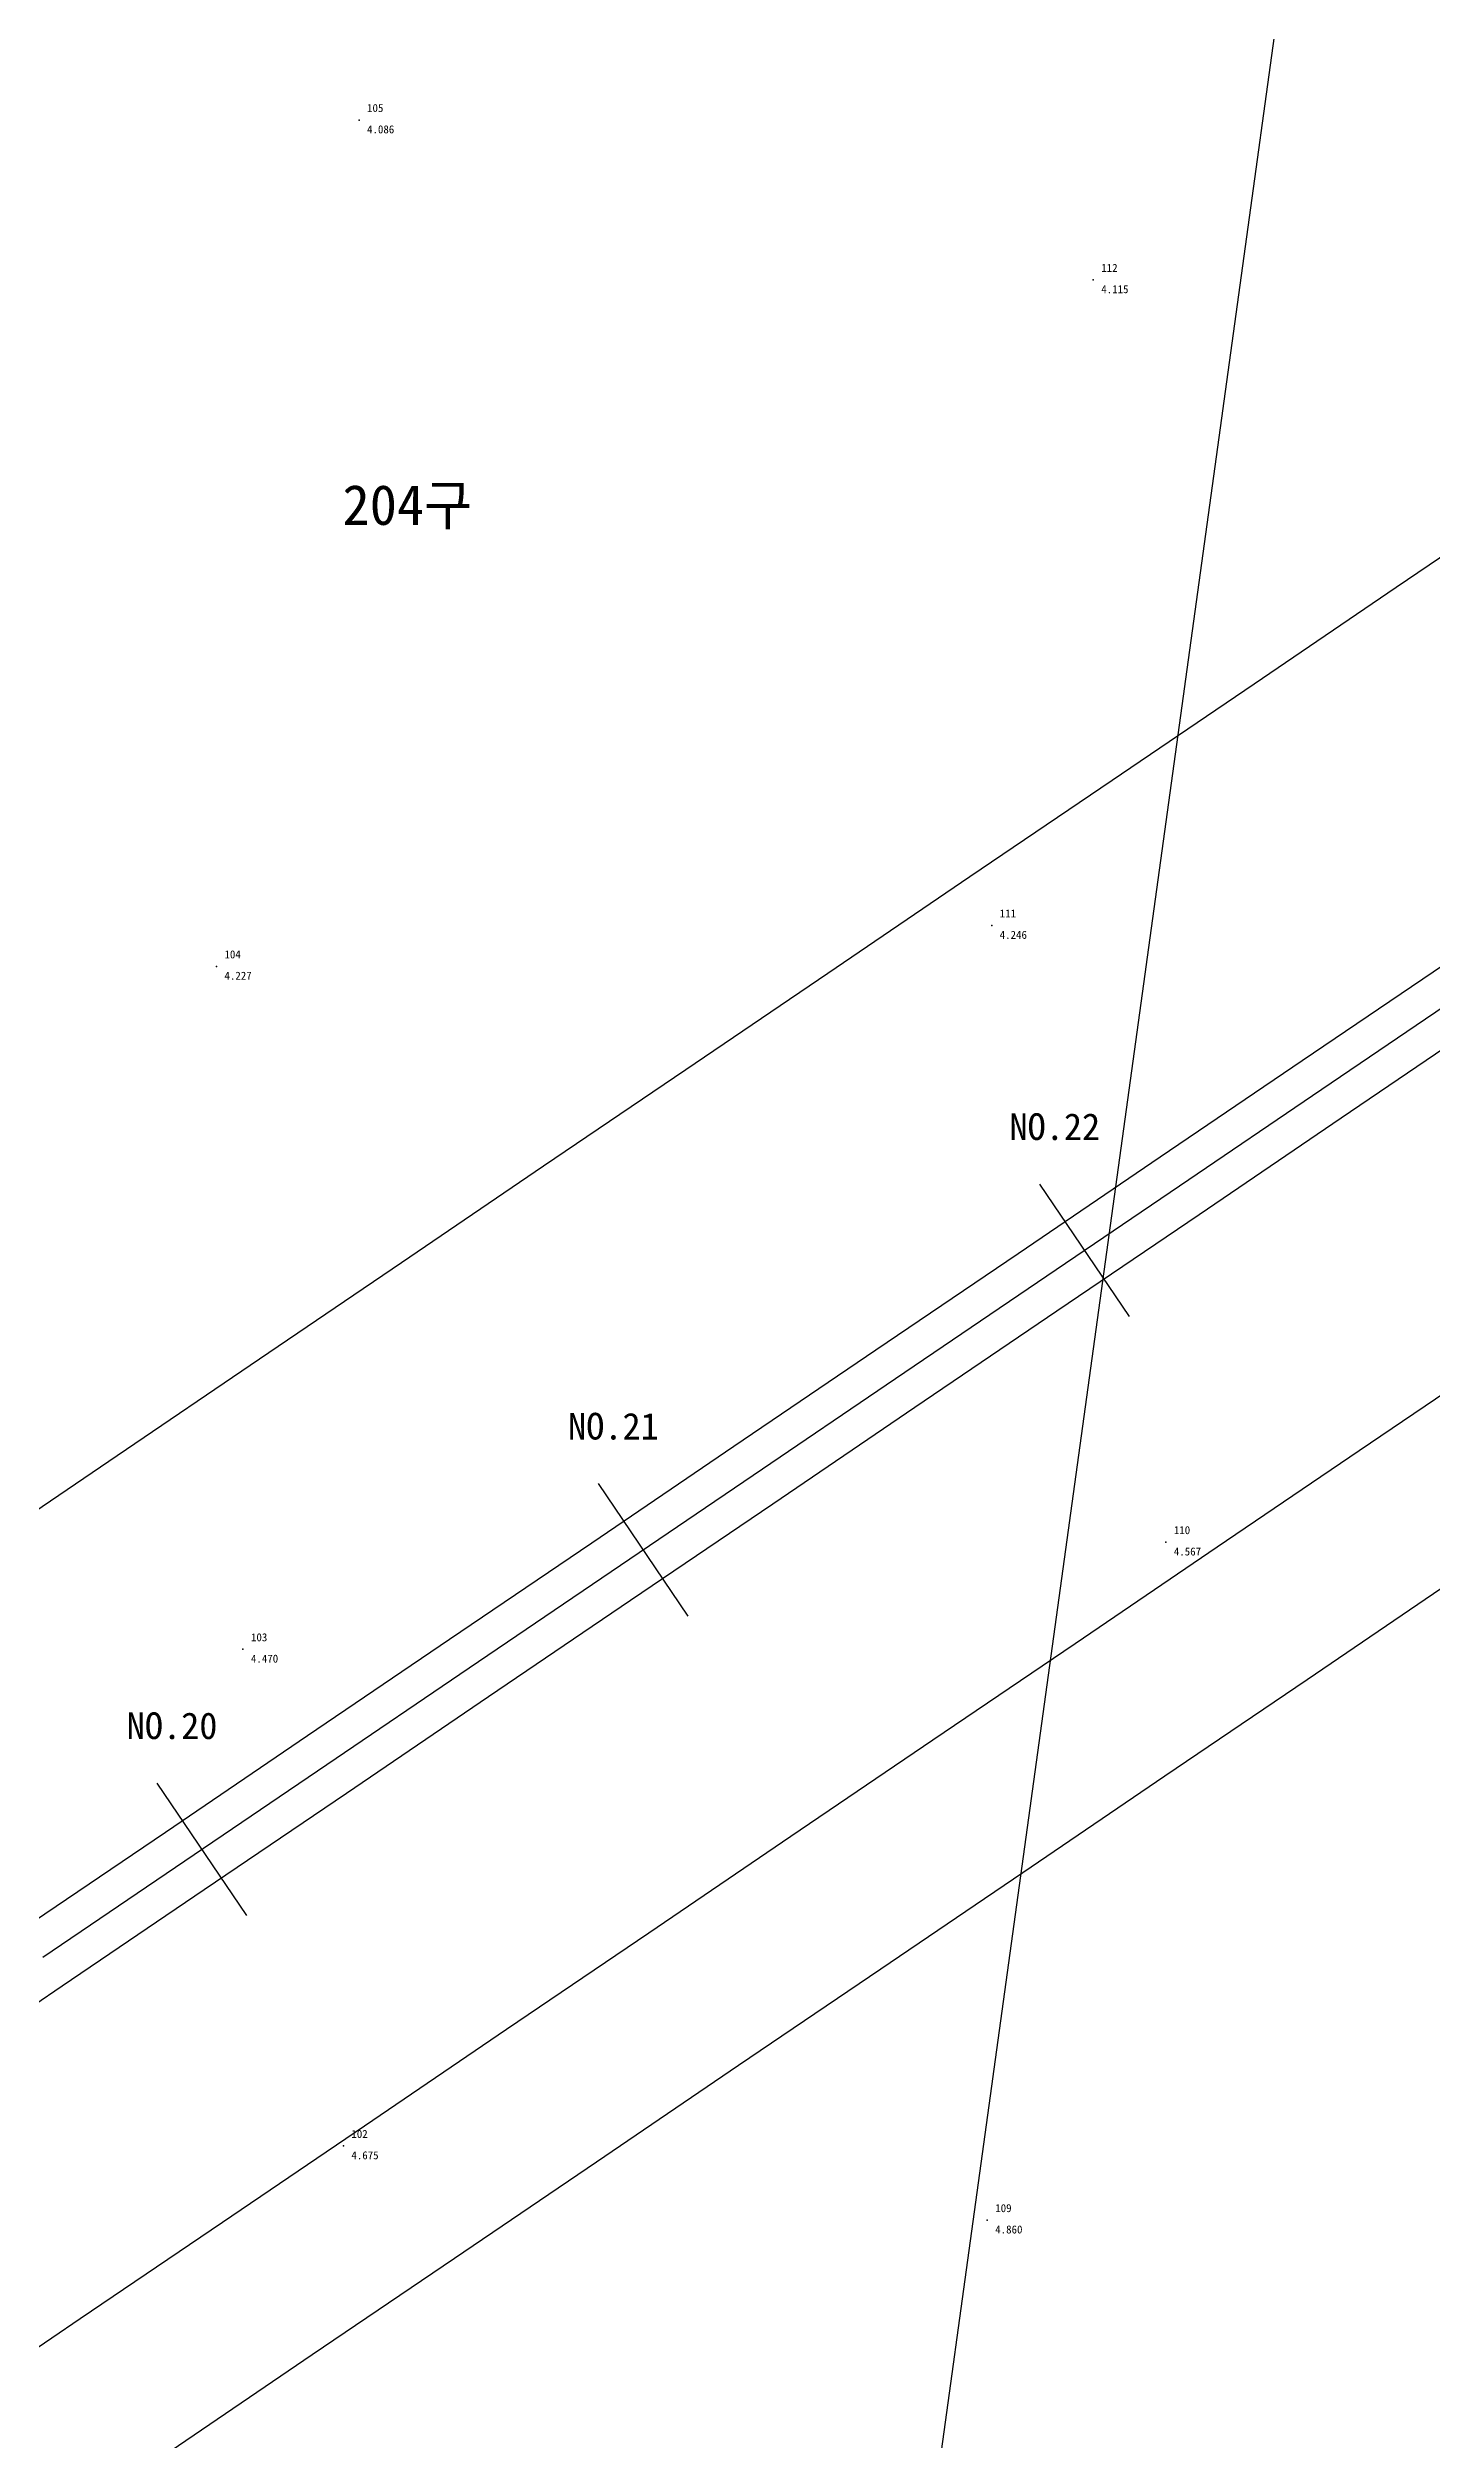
# Model space of a CAD drawing. Header units: millimetres. Extents: x 251155 to 251723, y 283328 to 283664.
# Drawn here: x 251569 to 251620.8, y 283503.2 to 283592.9 of the extents above; entities that cross this region are included whole.
import ezdxf

# ---------------------------------------------------------------- set-up
doc = ezdxf.new("R2010")
doc.units = ezdxf.units.MM
for name, color, linetype in [('CL', 1, 'Continuous'), ('PointElev', 7, 'Continuous'), ('PointNum', 7, 'Continuous'), ('PointPnt', 6, 'Continuous'), ('도로', 8, 'Continuous'), ('수로', 5, 'Continuous'), ('지번', 3, 'Continuous'), ('측점', 2, 'Continuous')]:
    doc.layers.add(name, color=color, linetype=linetype)

msp = doc.modelspace()

# ---------------------------------------------------------------- linework, layer by layer
at = {"layer": 'CL'}
msp.add_lwpolyline([(251568.76, 283521.301), (251574.088, 283524.917), (251579.417, 283528.533), (251584.745, 283532.149), (251590.074, 283535.764), (251595.402, 283539.38), (251600.73, 283542.996), (251606.059, 283546.611), (251611.387, 283550.227), (251616.716, 283553.843), (251622.044, 283557.459), (251627.373, 283561.074), (251632.701, 283564.69), (251638.029, 283568.306), (251643.358, 283571.921), (251648.686, 283575.537), (251654.015, 283579.153), (251659.343, 283582.769), (251664.672, 283586.384), (251670, 283590)], dxfattribs=at)
at = {"layer": 'PointPnt'}
for p in [(251580.62, 283590.178, 4.086), (251608.151, 283584.185, 4.115), (251604.342, 283559.981, 4.246), (251575.274, 283558.449, 4.227), (251610.872, 283536.864, 4.567), (251576.268, 283532.847, 4.47), (251580.033, 283514.228, 4.675), (251604.175, 283511.447, 4.86)]:
    msp.add_point(p, dxfattribs=at)
at = {"layer": '도로'}
for points in [[(251566.227, 283536.502), (251571.556, 283540.117), (251576.884, 283543.733), (251582.213, 283547.349), (251587.541, 283550.965), (251592.869, 283554.58), (251598.198, 283558.196), (251603.526, 283561.812), (251608.855, 283565.427), (251614.183, 283569.043), (251619.512, 283572.659), (251624.84, 283576.275), (251630.168, 283579.89), (251635.497, 283583.506), (251640.825, 283587.122), (251646.154, 283590.738), (251651.482, 283594.353), (251656.811, 283597.969), (251662.139, 283601.585)], [(251564.841, 283504.14), (251570.169, 283507.756), (251575.498, 283511.372), (251580.826, 283514.987), (251586.155, 283518.603), (251591.483, 283522.219), (251596.812, 283525.835), (251602.14, 283529.45), (251607.468, 283533.066), (251612.797, 283536.682), (251618.125, 283540.297), (251623.454, 283543.913), (251628.782, 283547.529), (251634.111, 283551.145), (251639.439, 283554.76), (251644.767, 283558.376), (251650.096, 283561.992), (251655.424, 283565.607), (251660.753, 283569.223), (251666.081, 283572.839), (251671.41, 283576.455), (251676.738, 283580.07)], [(251568.21, 283499.175), (251573.539, 283502.791), (251578.867, 283506.407), (251584.195, 283510.023), (251589.524, 283513.638), (251594.852, 283517.254), (251600.181, 283520.87), (251605.509, 283524.485), (251610.837, 283528.101), (251616.166, 283531.717), (251621.494, 283535.333), (251626.823, 283538.948), (251632.151, 283542.564), (251637.48, 283546.18), (251642.808, 283549.795), (251648.136, 283553.411), (251653.465, 283557.027), (251658.793, 283560.643), (251664.122, 283564.258), (251669.45, 283567.874), (251674.779, 283571.49), (251680.107, 283575.105)]]:
    msp.add_lwpolyline(points, dxfattribs=at)
at = {"layer": '수로'}
for points in [[(251568.03, 283522.377), (251573.358, 283525.993), (251578.687, 283529.609), (251584.015, 283533.224), (251589.344, 283536.84), (251594.672, 283540.456), (251600.001, 283544.071), (251605.329, 283547.687), (251610.657, 283551.303), (251615.986, 283554.919), (251621.314, 283558.534), (251626.643, 283562.15), (251631.971, 283565.766), (251637.299, 283569.381), (251642.628, 283572.997), (251647.956, 283576.613), (251653.285, 283580.229), (251658.613, 283583.844), (251663.942, 283587.46), (251669.27, 283591.076)], [(251564.161, 283516.61), (251569.49, 283520.226), (251574.818, 283523.841), (251580.147, 283527.457), (251585.475, 283531.073), (251590.804, 283534.689), (251596.132, 283538.304), (251601.46, 283541.92), (251606.789, 283545.536), (251612.117, 283549.151), (251617.446, 283552.767), (251622.774, 283556.383), (251628.103, 283559.999), (251633.431, 283563.614), (251638.759, 283567.23), (251644.088, 283570.846), (251649.416, 283574.461), (251654.745, 283578.077), (251660.073, 283581.693), (251665.402, 283585.309), (251670.73, 283588.924)]]:
    msp.add_lwpolyline(points, dxfattribs=at)
at = {"layer": '지번'}
msp.add_line((251580, 283340), (251620, 283630), dxfattribs=at)
at = {"layer": '측점'}
for p, q in [((251606.131, 283550.286), (251609.5, 283545.321)), ((251589.581, 283539.056), (251592.95, 283534.091)), ((251573.032, 283527.826), (251576.401, 283522.861))]:
    msp.add_line(p, q, dxfattribs=at)

# ---------------------------------------------------------------- texts
at = {"layer": 'PointElev'}
for s, p in [('4.086', (251580.92, 283589.678)), ('4.115', (251608.451, 283583.685)), ('4.246', (251604.642, 283559.481)), ('4.227', (251575.574, 283557.949)), ('4.567', (251611.172, 283536.364)), ('4.470', (251576.568, 283532.347)), ('4.675', (251580.333, 283513.728)), ('4.860', (251604.475, 283510.947))]:
    msp.add_text(s, height=0.3, dxfattribs=at).set_placement(p)
at = {"layer": 'PointNum'}
for s, p in [('105', (251580.92, 283590.478)), ('112', (251608.451, 283584.485)), ('111', (251604.642, 283560.281)), ('104', (251575.574, 283558.749)), ('110', (251611.172, 283537.164)), ('103', (251576.568, 283533.147)), ('102', (251580.333, 283514.528)), ('109', (251604.475, 283511.747))]:
    msp.add_text(s, height=0.3, dxfattribs=at).set_placement(p)
at = {"layer": '지번'}
msp.add_text('204구', height=1.5, dxfattribs=at).set_placement((251580, 283575))
at = {"layer": '측점'}
for s, p in [('NO.22', (251605.008, 283551.941)), ('NO.21', (251588.458, 283540.711)), ('NO.20', (251571.909, 283529.481))]:
    msp.add_text(s, height=1, dxfattribs=at).set_placement(p)

doc.saveas('drawing.dxf')
